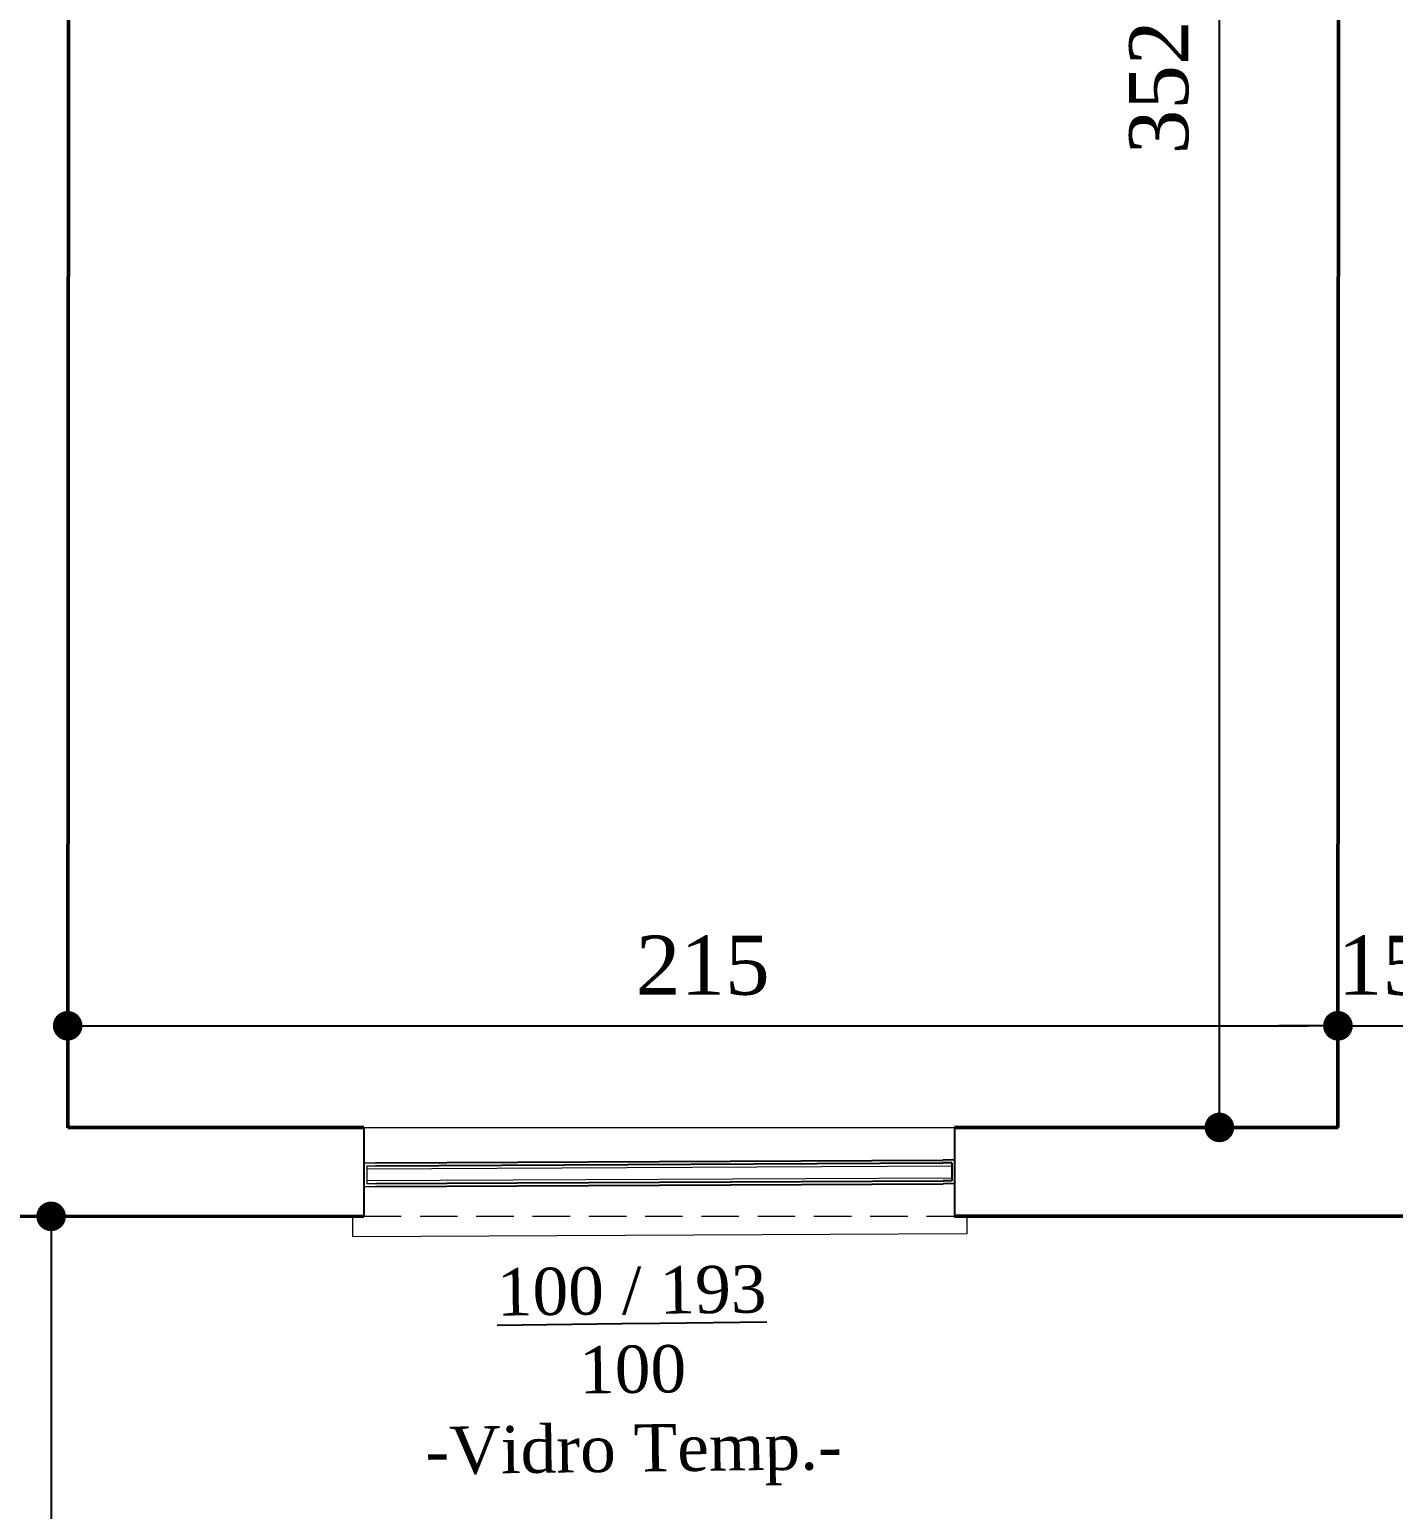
# Model space of a CAD drawing. Header units: centimetres. Extents: x -48696 to 156237, y -5617 to 29024.
# Drawn here: x -44788.7 to -44557.8, y 10111.8 to 10362.2 of the extents above; entities that cross this region are included whole.
import ezdxf

# ---------------------------------------------------------------- set-up
doc = ezdxf.new("R2010")
doc.units = ezdxf.units.CM
doc.linetypes.add('HIDDEN', pattern=[9.525, 6.35, -3.175])
doc.layers.add('A0 BV', color=7, linetype='Continuous', plot=False)
for name, color, linetype, lineweight in [('Hachura', 1, 'Continuous', 9), ('Parede Baixa', 5, 'Continuous', 50), ('Portas - Janelas', 2, 'Continuous', 20), ('Projeção Janela', 15, 'HIDDEN', 9)]:
    doc.layers.add(name, color=color, linetype=linetype, lineweight=lineweight)
for name, color, linetype in [('Hachuria - Moveis', 1, 'Continuous'), ('Piso', 55, 'Continuous'), ('Portas-Cotas', 2, 'Continuous')]:
    doc.layers.add(name, color=color, linetype=linetype)
doc.styles.add('Valéria', font='romantic.ttf', dxfattribs={"height": 10})
doc.dimstyles.new('Cota - 50', dxfattribs={"dimtxt": 10, "dimasz": 5, "dimexe": 10, "dimexo": 20, "dimgap": 5, "dimtad": 1, "dimtxsty": 'Valéria', "dimblk": 'DOT', "dimcen": 0, "dimclrd": 12, "dimclre": 12, "dimclrt": 2, "dimazin": 2, "dimtfac": 1, "dimtix": 1, "dimtmove": 0, "dimatfit": 3, "dimldrblk": 'DOT', "dimfxl": 1, "dimarcsym": 0})

# ---------------------------------------------------------------- blocks, each defined once
blk = doc.blocks.new('_Dot')
at = {"color": 0, "linetype": 'ByBlock', "lineweight": -2}
blk.add_line((-0.5, 0), (-1, 0), dxfattribs=at)
at = {"color": 0, "linetype": 'ByBlock', "const_width": 0.5}
blk.add_lwpolyline([(-0.25, 0, 1), (0.25, 0, 1)], format="xyb", close=True, dxfattribs=at)
blk = doc.blocks.new('*D1687')
at = {"color": 12, "lineweight": -2, "transparency": 16777216}
for p, q in [((-44846.74, 12273.86), (-44711.33, 12337.45)), ((-43585.33, 9916.47), (-44718.26, 12328.67)), ((-43709.57, 9852.6), (-43574.16, 9916.2))]:
    blk.add_line(p, q, dxfattribs=at)
at = {"layer": 'Defpoints', "color": 0, "transparency": 16777216}
for p in [(-44720.39, 12333.2), (-44864.85, 12265.35), (-43727.67, 9844.1)]:
    blk.add_point(p, dxfattribs=at)
at = {"color": 12, "lineweight": -2, "transparency": 16777216, "xscale": 5, "yscale": 5, "zscale": 5}
for p, rotation in [((-44720.39, 12333.2), 115.1577922411707), ((-43583.21, 9911.95), 295.1577922411707)]:
    blk.add_blockref('_Dot', p, dxfattribs=dict(at, rotation=rotation))
at = {"color": 2, "transparency": 16777216, "insert": (-44142.57, 11126.91), "char_height": 10, "attachment_point": 5, "rotation": 295.1578, "style": 'Valéria'}
blk.add_mtext('2675', dxfattribs=at)
blk = doc.blocks.new('*D1717')
at = {"color": 12, "lineweight": -2, "transparency": 16777216}
for p, q in [((-44587.19, 10528.42), (-44597.27, 10528.42)), ((-44587.27, 10181.42), (-44587.27, 10523.42)), ((-44587.19, 10176.42), (-44597.27, 10176.42))]:
    blk.add_line(p, q, dxfattribs=at)
at = {"layer": 'Defpoints', "color": 0, "transparency": 16777216}
for p in [(-44587.27, 10528.42), (-44567.19, 10528.42), (-44567.19, 10176.42)]:
    blk.add_point(p, dxfattribs=at)
at = {"color": 12, "lineweight": -2, "transparency": 16777216, "xscale": 5, "yscale": 5, "zscale": 5}
for p, rotation in [((-44587.27, 10528.42), 90), ((-44587.27, 10176.42), 270)]:
    blk.add_blockref('_Dot', p, dxfattribs=dict(at, rotation=rotation))
at = {"color": 2, "transparency": 16777216, "insert": (-44597.47, 10352.42), "char_height": 10, "attachment_point": 5, "rotation": 90, "style": 'Valéria'}
blk.add_mtext('352', dxfattribs=at)
blk = doc.blocks.new('*D1734')
at = {"color": 12, "lineweight": -2, "transparency": 16777216}
for p, q in [((-44785.13, 10161.37), (-44775.01, 10161.37)), ((-44785.01, 10156.37), (-44785.01, 9847.37)), ((-44784.66, 9842.37), (-44775.01, 9842.37))]:
    blk.add_line(p, q, dxfattribs=at)
at = {"layer": 'Defpoints', "color": 0, "transparency": 16777216}
for p in [(-44805.13, 10161.37), (-44804.66, 9842.37), (-44785.01, 9842.37)]:
    blk.add_point(p, dxfattribs=at)
at = {"color": 12, "lineweight": -2, "transparency": 16777216, "xscale": 5, "yscale": 5, "zscale": 5}
for p, rotation in [((-44785.01, 10161.37), 90), ((-44785.01, 9842.37), 270)]:
    blk.add_blockref('_Dot', p, dxfattribs=dict(at, rotation=rotation))
at = {"color": 2, "transparency": 16777216, "insert": (-44795.17, 10001.87), "char_height": 10, "attachment_point": 5, "rotation": 90, "style": 'Valéria'}
blk.add_mtext('319', dxfattribs=at)
blk = doc.blocks.new('*D1735')
at = {"color": 12, "lineweight": -2, "transparency": 16777216}
for p, q in [((-44567.19, 10196.42), (-44567.19, 10203.61)), ((-44552.19, 10196.42), (-44552.19, 10203.61)), ((-44572.19, 10193.61), (-44577.19, 10193.61)), ((-44567.19, 10193.61), (-44552.19, 10193.61)), ((-44547.19, 10193.61), (-44542.19, 10193.61))]:
    blk.add_line(p, q, dxfattribs=at)
at = {"layer": 'Defpoints', "color": 0, "transparency": 16777216}
for p in [(-44552.19, 10193.61), (-44567.19, 10176.42), (-44552.19, 10176.42)]:
    blk.add_point(p, dxfattribs=at)
at = {"color": 12, "lineweight": -2, "transparency": 16777216, "xscale": 5, "yscale": 5, "zscale": 5}
blk.add_blockref('_Dot', (-44567.19, 10193.61), dxfattribs=at)
at = {"color": 12, "lineweight": -2, "transparency": 16777216, "xscale": 5, "yscale": 5, "zscale": 5, "rotation": 180}
blk.add_blockref('_Dot', (-44552.19, 10193.61), dxfattribs=at)
at = {"color": 2, "transparency": 16777216, "insert": (-44559.69, 10203.8), "char_height": 10, "attachment_point": 5, "style": 'Valéria'}
blk.add_mtext('15', dxfattribs=at)
blk = doc.blocks.new('*D1826')
at = {"layer": 'A0 BV', "color": 12, "lineweight": -2, "transparency": 16777216}
for p, q in [((-44782.21, 10196.55), (-44782.21, 10203.62)), ((-44567.21, 10196.55), (-44567.21, 10203.62)), ((-44777.21, 10193.62), (-44572.21, 10193.62))]:
    blk.add_line(p, q, dxfattribs=at)
at = {"layer": 'Defpoints', "color": 0, "transparency": 16777216}
for p in [(-44567.21, 10193.62), (-44782.21, 10176.55), (-44567.21, 10176.55)]:
    blk.add_point(p, dxfattribs=at)
at = {"layer": 'A0 BV', "color": 12, "lineweight": -2, "transparency": 16777216, "xscale": 5, "yscale": 5, "zscale": 5, "rotation": 180}
blk.add_blockref('_Dot', (-44782.21, 10193.62), dxfattribs=at)
at = {"layer": 'A0 BV', "color": 12, "lineweight": -2, "transparency": 16777216, "xscale": 5, "yscale": 5, "zscale": 5}
blk.add_blockref('_Dot', (-44567.21, 10193.62), dxfattribs=at)
at = {"layer": 'A0 BV', "color": 2, "transparency": 16777216, "insert": (-44674.71, 10203.81), "char_height": 10, "attachment_point": 5, "style": 'Valéria'}
blk.add_mtext('215', dxfattribs=at)

msp = doc.modelspace()

# ---------------------------------------------------------------- linework, layer by layer
at = {"color": 5}
for p, q in [((-44732.09117, 10176.38928), (-44732.09117, 10161.37594)), ((-44632.09117, 10176.40984), (-44632.09117, 10161.37594))]:
    msp.add_line(p, q, dxfattribs=at)
at = {"layer": 'Hachura'}
for p, q in [((-44732.08994, 10170.41566), (-44730.0628, 10170.42567)), ((-44731.56031, 10169.91827), (-44730.06033, 10169.92568)), ((-44731.56031, 10169.91827), (-44731.54549, 10166.9183)), ((-44731.55784, 10169.41827), (-44632.55905, 10169.90745)), ((-44731.54796, 10167.4183), (-44632.54917, 10167.90747)), ((-44731.54549, 10166.9183), (-44730.04551, 10166.92572)), ((-44732.08912, 10166.41561), (-44730.04304, 10166.42572))]:
    msp.add_line(p, q, dxfattribs=at)
at = {"layer": 'Hachuria - Moveis'}
for p, q in [((-44632.07949, 10170.90983), (-44634.06397, 10170.90003)), ((-44632.56152, 10170.40744), (-44634.0615, 10170.40003)), ((-44632.56152, 10170.40744), (-44632.5467, 10167.40748)), ((-44632.5467, 10167.40748), (-44634.04668, 10167.40007)), ((-44632.08922, 10166.90973), (-44634.04421, 10166.90007))]:
    msp.add_line(p, q, dxfattribs=at)
at = {"layer": 'Parede Baixa'}
for p, q in [((-44567.19941, 10176.42318), (-44566.99422, 10528.23118)), ((-44782.20529, 10176.36714), (-44782.05653, 10431.42538)), ((-44782.20528, 10176.37898), (-44732.09117, 10176.38928)), ((-44632.09117, 10176.40984), (-44567.18832, 10176.42319)), ((-44732.09117, 10161.37594), (-44971.62903, 10161.33947)), ((-44632.09117, 10161.40984), (-44551.99985, 10161.42631))]:
    msp.add_line(p, q, dxfattribs=at)
at = {"layer": 'Piso'}
for p, q in [((-44730.0628, 10170.42567), (-44634.06397, 10170.90003)), ((-44730.06033, 10169.92568), (-44634.0615, 10170.40003)), ((-44730.04551, 10166.92572), (-44634.04668, 10167.40007)), ((-44730.04304, 10166.42572), (-44634.04421, 10166.90007))]:
    msp.add_line(p, q, dxfattribs=at)
at = {"layer": 'Portas - Janelas'}
for p, q in [((-44732.09117, 10176.38928), (-44632.09118, 10176.40984)), ((-44734.0182, 10161.38888), (-44734.00099, 10157.90606)), ((-44630.01703, 10161.41027), (-44630.00226, 10158.41994)), ((-44630.00226, 10158.41994), (-44734.00099, 10157.90606))]:
    msp.add_line(p, q, dxfattribs=at)
at = {"layer": 'Projeção Janela'}
msp.add_line((-44732.08809, 10161.38928), (-44632.08809, 10161.40984), dxfattribs=at)

# ---------------------------------------------------------------- texts
at = {"layer": 'Portas-Cotas', "insert": (-44761.78962, 10151.92206), "char_height": 8, "attachment_point": 1, "rotation": 0.6973117, "style": 'Valéria'}
msp.add_mtext_dynamic_manual_height_columns('\\pxqc;{\\L100 / 193\\P}100\\P-Vidro Temp.-', width=150, gutter_width=50, heights=[0], dxfattribs=at)

# ---------------------------------------------------------------- dimensions: what is measured, and where the dimension line sits
dim = msp.add_aligned_dim(p1=(-43727.66854, 9844.10105), p2=(-44864.84549, 12265.35324), distance=-159.59861, dimstyle='Cota - 50')
dim.commit()
dim.dimension.update_dxf_attribs({"geometry": '*D1687', "text_midpoint": (-44142.57239, 11126.90741)})
for base, p1, p2, picture, middle in [((-44587.27275, 10528.42319), (-44567.18832, 10176.42319), (-44567.18832, 10528.42319), '*D1717', (-44597.46506, 10352.42319)), ((-44785.00521, 9842.3746), (-44805.1262, 10161.37426), (-44804.66113, 9842.3746), '*D1734', (-44795.16793, 10001.87443))]:
    dim = msp.add_linear_dim(base=base, p1=p1, p2=p2, angle=90, dimstyle='Cota - 50')
    dim.commit()
    dim.dimension.update_dxf_attribs({"geometry": picture, "text_midpoint": middle})
dim = msp.add_linear_dim(base=(-44552.18832, 10193.60909), p1=(-44567.18832, 10176.42319), p2=(-44552.18832, 10176.42319), dimstyle='Cota - 50')
dim.commit()
dim.dimension.update_dxf_attribs({"geometry": '*D1735', "text_midpoint": (-44559.68832, 10203.8014)})
at = {"layer": 'A0 BV'}
dim = msp.add_linear_dim(base=(-44567.20519, 10193.62199), p1=(-44782.20519, 10176.54859), p2=(-44567.20519, 10176.54859), dimstyle='Cota - 50', dxfattribs=at)
dim.commit()
dim.dimension.update_dxf_attribs({"geometry": '*D1826', "text_midpoint": (-44674.70519, 10203.8143)})

doc.saveas('drawing.dxf')
